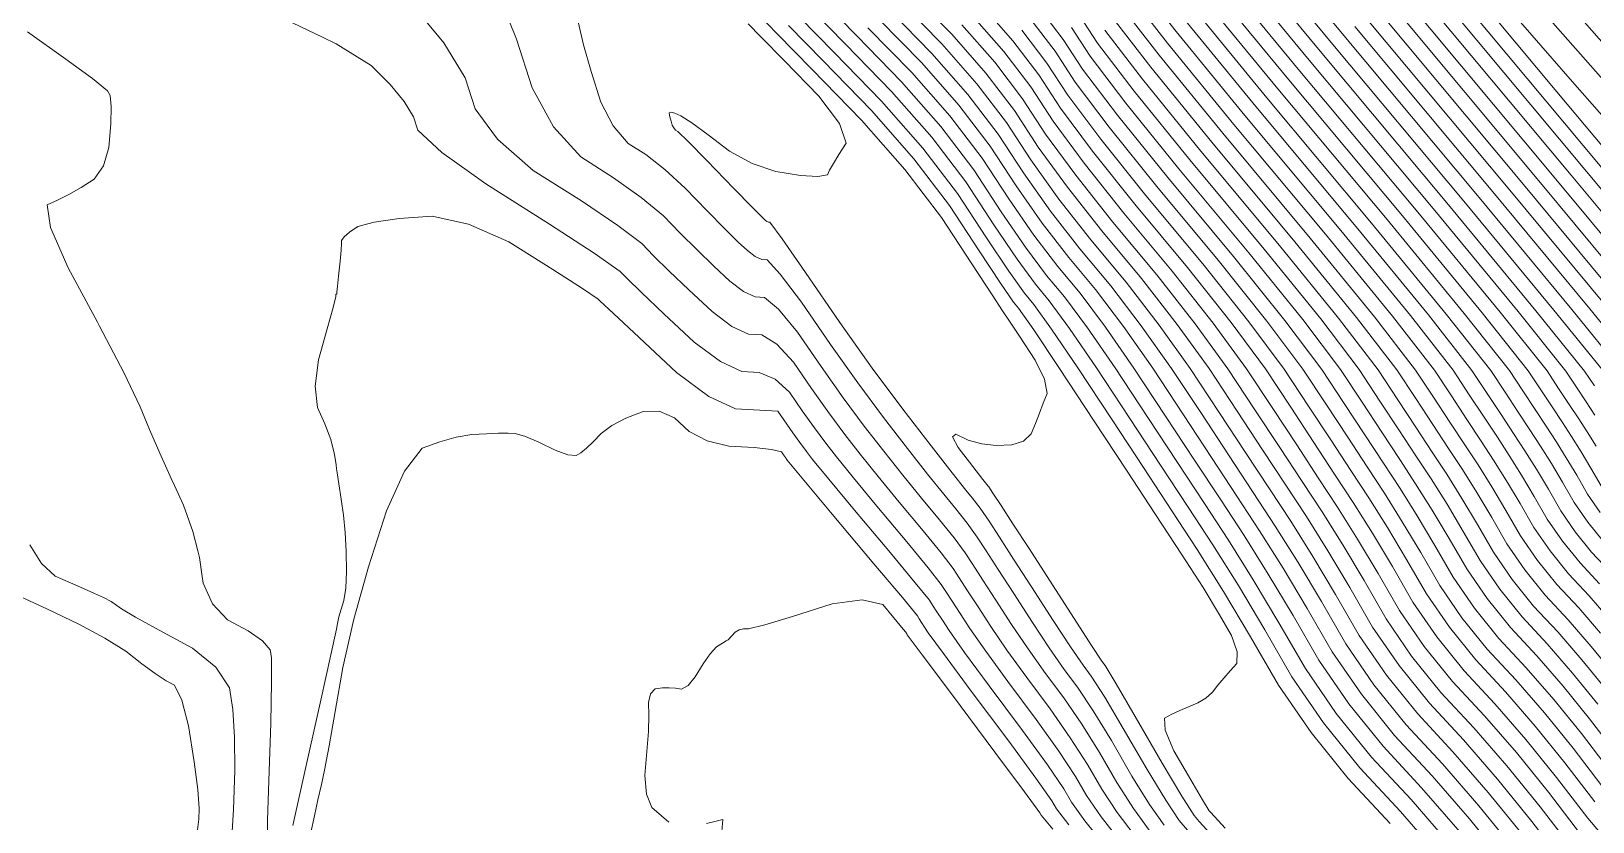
# Model space of a CAD drawing. Header units: inches. Extents: x 1337389 to 1347141, y 407035 to 414577.
# Drawn here: x 1338744.5 to 1339162.5, y 409295.1 to 409506.6 of the extents above; entities that cross this region are included whole.
import ezdxf

# ---------------------------------------------------------------- set-up
doc = ezdxf.new("R2010")
doc.units = ezdxf.units.IN
doc.header["$MEASUREMENT"] = 0
doc.layers.add('Topo', color=7, linetype='Continuous', lineweight=15, true_color=0x459900)

msp = doc.modelspace()

# ---------------------------------------------------------------- linework, layer by layer
at = {"layer": 'Topo'}
for points, elevation in [([(1339173.595, 409493.95), (1339130.8621, 409542.4888)], 875), ([(1339114.325, 409536.5581), (1339152.874, 409490.3771), (1339181.09, 409456.7309)], 890), ([(1339125.6, 409538.632), (1339170.5877, 409487.531)], 880), ([(1338742.5029, 409529.2082), (1338750.0942, 409532.6007), (1338755.948, 409534.538), (1338760.0651, 409535.0181), (1338762.444, 409534.0402), (1338765.354, 409532.4281), (1338768.793, 409530.1799), (1338772.7628, 409527.2981), (1338781.3709, 409522.9361), (1338794.6178, 409517.0929), (1338812.503, 409509.7689), (1338822.4241, 409504.988)], 1115), ([(1339071.064, 409535.4331), (1339095.88, 409505.47), (1339132.059, 409462.129), (1339156.883, 409432.1659), (1339170.3529, 409415.581)], 935), ([(1339162.9051, 409411.7), (1339160.3011, 409415.649), (1339147.2788, 409431.8008), (1339123.8411, 409460.1559), (1339089.9851, 409500.714), (1339066.5879, 409529.02)], 945), ([(1339068.826, 409532.226), (1339092.9329, 409503.092), (1339127.9501, 409461.1421), (1339152.081, 409431.983), (1339165.3269, 409415.615)], 940), ([(1338868.71, 409478.4579), (1338863.263, 409485.8278), (1338860.596, 409494.093), (1338854.8979, 409503.4911), (1338846.1692, 409514.0219), (1338836.151, 409523.957)], 1110), ([(1339064.3501, 409525.8131), (1339087.037, 409498.336), (1339119.7308, 409459.1691), (1339142.477, 409431.618), (1339155.274, 409415.683), (1339158.1232, 409411.3632), (1339160.723, 409407.415), (1339163.075, 409403.8389)], 950), ([(1339164.9329, 409470.022), (1339119.462, 409524.4948)], 895), ([(1339164.3211, 409358.7079), (1339159.0711, 409364.3469), (1339154.4021, 409370.1341), (1339150.316, 409376.0678), (1339146.8119, 409382.1498), (1339143.414, 409387.823), (1339140.1229, 409393.0871), (1339136.937, 409397.941), (1339133.3737, 409403.359), (1339129.4338, 409409.3409), (1339125.1168, 409415.8862), (1339113.665, 409430.5229), (1339095.0761, 409453.2501), (1339069.3509, 409484.0672), (1339050.9219, 409506.5731), (1339039.788, 409520.7661)], 980), ([(1339062.112, 409522.6062), (1339084.089, 409495.9581), (1339115.622, 409458.1829), (1339137.675, 409431.4352), (1339150.248, 409415.7169), (1339153.3419, 409411.0261), (1339156.1649, 409406.7389), (1339158.718, 409402.856), (1339161.002, 409399.377), (1339163.361, 409395.605)], 955), ([(1339185.6961, 409433.2611), (1339156.7139, 409468.049), (1339113.5657, 409519.739)], 905), ([(1339116.514, 409522.1169), (1339160.8241, 409469.035), (1339190.4981, 409433.4439)], 900), ([(1339132.2178, 409521.6299), (1339157.0911, 409493.0271), (1339185.958, 409460.2382)], 885), ([(1338980.4811, 409516.4611), (1338990.9021, 409505.7889), (1338999.9689, 409495.425), (1339007.6841, 409485.3709), (1339014.045, 409475.6249), (1339021.8282, 409464.886), (1339031.031, 409453.152), (1339041.656, 409440.4239), (1339051.2378, 409428.1491), (1339059.777, 409416.328), (1339067.2741, 409404.9611), (1339074.1162, 409394.5723), (1339080.3039, 409385.162), (1339085.8371, 409376.7309), (1339091.554, 409367.5889), (1339097.4549, 409357.7369), (1339103.541, 409347.1749), (1339110.6373, 409336.868), (1339118.7441, 409326.8181), (1339127.8631, 409317.0251), (1339137.0151, 409306.4771), (1339146.2001, 409295.177), (1339155.419, 409283.123)], 1045), ([(1339037.8069, 409517.2931), (1339048.6841, 409503.3659), (1339066.4031, 409481.6889), (1339090.9671, 409452.2629), (1339108.8629, 409430.3399), (1339120.091, 409415.9198), (1339124.6521, 409409.0041), (1339128.8151, 409402.6839), (1339132.5801, 409396.958), (1339135.947, 409391.828), (1339139.425, 409386.2659), (1339143.016, 409380.272), (1339146.718, 409373.845), (1339151.0359, 409367.5751), (1339155.969, 409361.46), (1339161.516, 409355.501), (1339167.0851, 409349.084)], 985), ([(1339057.6361, 409516.1931), (1339078.194, 409491.2021), (1339107.4041, 409456.2089), (1339128.071, 409431.0699), (1339140.196, 409415.7849), (1339143.7791, 409410.3519), (1339147.0491, 409405.387), (1339150.0061, 409400.8899), (1339152.65, 409396.861), (1339155.3818, 409392.4921), (1339158.202, 409387.784), (1339161.1111, 409382.7359), (1339164.5023, 409377.81)], 965), ([(1339164.709, 409384.9579), (1339161.9989, 409389.6621), (1339159.3711, 409394.0482), (1339156.8259, 409398.119), (1339154.362, 409401.873), (1339151.6071, 409406.0629), (1339148.5599, 409410.6891), (1339145.2219, 409415.7509), (1339132.8731, 409431.2531), (1339111.5131, 409457.1961), (1339081.1421, 409493.5801), (1339059.8741, 409519.399)], 960), ([(1339110.6189, 409517.3609), (1339152.605, 409467.0623), (1339180.894, 409433.0791)], 910), ([(1338870.4377, 409514.243), (1338874.3859, 409504.455), (1338878.5659, 409491.5001), (1338884.2911, 409481.0041), (1338891.561, 409472.9679), (1338900.375, 409467.3911), (1338907.7581, 409462.124), (1338913.7091, 409457.1689), (1338918.228, 409452.5252), (1338922.6922, 409448.071), (1338927.1009, 409443.807), (1338931.456, 409439.7328), (1338935.1828, 409436.9731), (1338938.284, 409435.529), (1338940.7571, 409435.3989), (1338944.517, 409432.2482), (1338949.5629, 409426.0739), (1338955.895, 409416.8799), (1338961.86, 409408.5021), (1338967.4561, 409400.9411), (1338972.684, 409394.1969), (1338977.7859, 409387.7761), (1338982.764, 409381.6769), (1338987.615, 409375.8999), (1338991.522, 409371.0191), (1338994.4819, 409367.0339), (1338996.498, 409363.944), (1338999.2369, 409359.7141), (1339002.701, 409354.344), (1339006.889, 409347.8339), (1339011.315, 409341.3079), (1339015.979, 409334.7661), (1339020.8798, 409328.2087), (1339025.6981, 409321.1551), (1339030.4321, 409313.6049), (1339035.0809, 409305.557), (1339039.5121, 409298.6371), (1339043.7261, 409292.8431)], 1105), ([(1338953.1021, 409512.6659), (1338962.4572, 409503.102), (1338974.785, 409490.4761), (1338985.512, 409478.216), (1338994.6381, 409466.321), (1339002.164, 409454.7909), (1339008.3999, 409445.6451), (1339013.345, 409438.883), (1339017.001, 409434.504), (1339022.4258, 409427.0541), (1339029.6211, 409416.532), (1339038.585, 409402.9389), (1339046.7669, 409390.517), (1339054.166, 409379.264), (1339060.782, 409369.182), (1339067.619, 409358.251), (1339074.675, 409346.4699), (1339081.9521, 409333.8389), (1339090.4379, 409321.5151), (1339100.1322, 409309.4969), (1339111.0359, 409297.786), (1339121.9799, 409285.1741)], 1075), ([(1339124.4848, 409288.7251), (1339113.84, 409300.993), (1339103.234, 409312.384), (1339093.8041, 409324.074), (1339085.5501, 409336.0619), (1339078.472, 409348.348), (1339071.6081, 409359.8071), (1339064.9579, 409370.4408), (1339058.5219, 409380.247), (1339051.325, 409391.1929), (1339043.366, 409403.2761), (1339034.6471, 409416.498), (1339027.2279, 409427.2359), (1339021.11, 409435.4901), (1339016.2931, 409441.2611), (1339010.6381, 409448.8519), (1339004.144, 409458.2643), (1338996.813, 409469.4962), (1338987.921, 409481.0839), (1338977.471, 409493.0279), (1338965.4611, 409505.329), (1338956.071, 409514.9241)], 1070), ([(1339141.7879, 409287.338), (1339132.0031, 409299.3759), (1339122.254, 409310.612), (1339112.5399, 409321.0451), (1339103.904, 409331.751), (1339096.3452, 409342.73), (1339089.8619, 409353.981), (1339083.5761, 409364.477), (1339077.485, 409374.2149), (1339071.5911, 409383.196), (1339065, 409393.2199), (1339057.7109, 409404.2871), (1339049.7249, 409416.3961), (1339041.6341, 409427.784), (1339033.438, 409438.4499), (1339025.136, 409448.395), (1339017.3519, 409458.4719), (1339010.0849, 409468.6809), (1339003.335, 409479.021), (1338995.1502, 409489.6888), (1338985.5292, 409500.6851), (1338974.4731, 409512.008)], 1055), ([(1339143.9939, 409291.2579), (1339134.509, 409302.9269), (1339125.0582, 409313.8179), (1339115.642, 409323.9319), (1339107.271, 409334.3091), (1339099.9429, 409344.952), (1339093.659, 409355.8591), (1339087.5651, 409366.0329), (1339081.6608, 409375.4729), (1339075.948, 409384.179), (1339069.558, 409393.8959), (1339062.493, 409404.6239), (1339054.751, 409416.3621), (1339046.4361, 409427.9659), (1339037.547, 409439.4371), (1339028.0839, 409450.7741), (1339019.59, 409461.679), (1339012.065, 409472.1528), (1339005.5099, 409482.1961), (1338997.5601, 409492.5571), (1338988.2159, 409503.2369), (1338977.4768, 409514.235)], 1050), ([(1339169.342, 409286.2909), (1339161.1349, 409296.0612), (1339152.818, 409306.9352), (1339144.5319, 409317.1291), (1339136.276, 409326.6441), (1339128.0499, 409335.479), (1339120.7371, 409344.5451), (1339114.3349, 409353.842), (1339108.8461, 409363.3711), (1339103.522, 409372.2591), (1339098.3639, 409380.5048), (1339093.373, 409388.1108), (1339087.7908, 409396.6001), (1339081.619, 409405.9721), (1339074.856, 409416.2262), (1339065.644, 409428.6968), (1339053.984, 409443.3831), (1339039.8741, 409460.2861), (1339028.542, 409474.506), (1339019.986, 409486.0418), (1339014.207, 409494.8959), (1339007.1979, 409504.0299), (1338998.9599, 409513.445)], 1030), ([(1339166.8511, 409308.999), (1339159.4372, 409318.6929), (1339152.0499, 409327.7807), (1339144.69, 409336.2629), (1339137.3571, 409344.1391), (1339130.836, 409352.222), (1339125.1288, 409360.51), (1339120.2361, 409369.0051), (1339115.49, 409376.928), (1339110.8919, 409384.2801), (1339106.4421, 409391.0601), (1339101.466, 409398.628), (1339095.9629, 409406.983), (1339089.9341, 409416.1239), (1339080.0501, 409429.2449), (1339066.311, 409446.3428), (1339048.7171, 409467.42), (1339035.2561, 409484.126), (1339025.926, 409496.4591), (1339020.7291, 409504.4209), (1339014.4269, 409512.635)], 1015), ([(1339164.5792, 409345.534), (1339158.7121, 409352.295), (1339152.8672, 409358.5732), (1339147.669, 409365.0162), (1339143.1199, 409371.623), (1339139.219, 409378.3939), (1339135.4361, 409384.7099), (1339131.771, 409390.57), (1339128.2241, 409395.9749), (1339124.2571, 409402.0081), (1339119.871, 409408.6669), (1339115.0651, 409415.954), (1339104.0609, 409430.1571), (1339086.858, 409451.2761), (1339063.456, 409479.3109), (1339046.4462, 409500.159), (1339035.8268, 409513.821)], 990), ([(1339055.3979, 409512.9859), (1339075.2462, 409488.8242), (1339103.2938, 409455.2231), (1339123.2689, 409430.888), (1339135.1699, 409415.8191), (1339138.997, 409410.015), (1339142.4899, 409404.711), (1339145.6489, 409399.9071), (1339148.4738, 409395.6031), (1339151.393, 409390.9361), (1339154.4059, 409385.906), (1339157.513, 409380.5131), (1339161.1349, 409375.2509), (1339165.2749, 409370.1212)], 970), ([(1339104.723, 409512.6049), (1339144.3871, 409465.0891), (1339171.2891, 409432.714)], 920), ([(1339176.091, 409432.896), (1339148.496, 409466.076), (1339107.671, 409514.983)], 915), ([(1339047.74, 409294.143), (1339043.8321, 409299.74), (1339039.126, 409307.3021), (1339033.6221, 409316.8299), (1339028.7681, 409324.766), (1339024.5651, 409331.1099), (1339021.0119, 409335.8621), (1339016.9801, 409341.617), (1339012.468, 409348.3741), (1339007.477, 409356.1328), (1339003.348, 409362.5339), (1339000.083, 409367.5761), (1338997.681, 409371.2579), (1338994.988, 409375.014), (1338992.0021, 409378.8419), (1338988.726, 409382.743), (1338984.401, 409388.105), (1338979.0279, 409394.9268), (1338972.6071, 409403.2101), (1338965.7339, 409412.496), (1338958.4089, 409422.7851), (1338950.632, 409434.077), (1338944.981, 409441.6302), (1338941.4569, 409445.4431), (1338940.0589, 409445.5171), (1338938.306, 409446.333), (1338936.1989, 409447.893), (1338933.7378, 409450.196), (1338930.1379, 409453.7437), (1338925.4, 409458.538), (1338919.5241, 409464.5761), (1338914.0419, 409469.593), (1338908.9531, 409473.586), (1338904.2581, 409476.5571), (1338900.253, 409481.248), (1338896.9391, 409487.659), (1338894.3151, 409495.7901), (1338892.3012, 409502.93), (1338890.8969, 409509.079)], 1100), ([(1338936.3941, 409508.575), (1338939.7729, 409505.119), (1338946.0841, 409498.657), (1338955.3271, 409489.1909), (1338960.842, 409481.8691), (1338962.6299, 409476.6922), (1338960.6889, 409473.6602), (1338959.2059, 409471.2321), (1338958.1809, 409469.406), (1338957.6132, 409468.184), (1338955.0229, 409467.72), (1338950.4101, 409468.0149), (1338943.774, 409469.068), (1338937.4369, 409471.2331), (1338931.4, 409474.5091), (1338925.661, 409478.8969), (1338921.3021, 409482.057), (1338918.322, 409483.9901), (1338916.722, 409484.695), (1338915.6869, 409484.9539), (1338915.2189, 409484.768), (1338915.316, 409484.1349), (1338915.4881, 409483.381), (1338915.735, 409482.505), (1338916.0572, 409481.5079), (1338916.4639, 409480.7221), (1338916.955, 409480.1459), (1338917.531, 409479.782), (1338920.3257, 409477.0609), (1338925.3399, 409471.9839), (1338932.5729, 409464.55), (1338937.5849, 409459.4168), (1338940.3751, 409456.5849), (1338940.9428, 409456.0531), (1338941.429, 409455.6931), (1338941.8341, 409455.505), (1338942.1571, 409455.488), (1338945.4458, 409451.0129), (1338951.7011, 409442.08), (1338960.9228, 409428.6899), (1338969.6091, 409416.4891), (1338977.7589, 409405.479), (1338985.372, 409395.658), (1338991.0149, 409388.435), (1338994.687, 409383.8101), (1338996.3887, 409381.7841), (1338998.454, 409379.0082), (1339000.8799, 409375.482), (1339003.669, 409371.207), (1339007.4592, 409365.354), (1339012.252, 409357.9231), (1339018.047, 409348.9139), (1339022.6449, 409341.925), (1339026.045, 409336.958), (1339028.249, 409334.011), (1339031.8369, 409328.3762), (1339036.812, 409320.0551), (1339043.1721, 409309.0461), (1339048.152, 409300.8421), (1339051.7531, 409295.4429), (1339053.9751, 409292.849)], 1095), ([(1339061.2429, 409290.6808), (1339057.1001, 409295.186), (1339055.7673, 409296.7438), (1339052.472, 409301.9447), (1339047.217, 409310.791), (1339040.002, 409323.2798), (1339034.9069, 409331.987), (1339031.933, 409336.9109), (1339031.0789, 409338.0539), (1339028.31, 409342.2339), (1339023.626, 409349.454), (1339017.0281, 409359.7121), (1339011.571, 409368.1732), (1339007.2541, 409374.8381), (1339004.0789, 409379.7069), (1339001.919, 409383.0018), (1339000.7759, 409384.7261), (1339000.6489, 409384.877), (1338999.2461, 409386.6801), (1338996.565, 409390.133), (1338992.6069, 409395.2389), (1338991.079, 409398.1179), (1338991.9801, 409398.771), (1338995.3102, 409397.1989), (1338998.9112, 409396.1969), (1339002.7829, 409395.767), (1339006.9261, 409395.9071), (1339010.0549, 409396.937), (1339012.1689, 409398.8568), (1339013.27, 409401.6679), (1339014.344, 409404.4061), (1339015.391, 409407.071), (1339016.4099, 409409.6641), (1339015.691, 409413.512), (1339013.234, 409418.6168), (1339009.0388, 409424.978), (1339006.185, 409429.287), (1339004.673, 409431.544), (1339004.502, 409431.749), (1339001.6861, 409436.0249), (1338996.224, 409444.374), (1338988.116, 409456.796), (1338978.283, 409469.6111), (1338966.7258, 409482.8199), (1338953.4441, 409496.4219), (1338944.1941, 409505.8901), (1338938.975, 409511.2231)], 1090), ([(1338947.1629, 409508.149), (1338956.448, 409498.6489), (1338969.4121, 409485.3719), (1338980.6929, 409472.479), (1338990.29, 409459.9712), (1338998.204, 409447.8469), (1339003.924, 409439.232), (1339007.4499, 409434.1269), (1339008.782, 409432.531), (1339012.822, 409426.688), (1339019.568, 409416.6002), (1339029.022, 409402.2648), (1339037.6499, 409389.165), (1339045.4531, 409377.2979), (1339052.4309, 409366.666), (1339058.1482, 409357.728), (1339062.6051, 409350.485), (1339065.8021, 409344.936), (1339067.33, 409340.577), (1339067.19, 409337.407), (1339065.382, 409335.4272), (1339063.7021, 409333.492), (1339062.1482, 409331.6039), (1339060.7209, 409329.762), (1339058.9378, 409328.1901), (1339056.799, 409326.888), (1339054.305, 409325.8551), (1339051.9829, 409324.8359), (1339049.835, 409323.8291), (1339047.8601, 409322.837), (1339048.0379, 409319.5878), (1339050.3681, 409314.0839), (1339054.851, 409306.325), (1339057.9881, 409300.978), (1339059.7803, 409298.0439), (1339060.226, 409297.5231), (1339064.1109, 409293.353)], 1085), ([(1339108.2319, 409294.5801), (1339097.0298, 409306.611), (1339087.0708, 409318.956), (1339078.354, 409331.6171), (1339070.8791, 409344.5919), (1339063.6291, 409356.6941), (1339056.606, 409367.924), (1339049.8088, 409378.281), (1339042.2081, 409389.8409), (1339033.803, 409402.602), (1339024.594, 409416.566), (1339017.6241, 409426.8711), (1339012.8919, 409433.5171), (1339010.398, 409436.5048), (1339006.1619, 409442.439), (1339000.1841, 409451.319), (1338992.4639, 409463.146), (1338983.1019, 409475.347), (1338972.0981, 409487.924), (1338959.4519, 409500.8751), (1338950.133, 409510.407)], 1080), ([(1338968.4649, 409507.5552), (1338980.1569, 409495.5799), (1338990.3309, 409483.9519), (1338998.987, 409472.671), (1339006.1241, 409461.7359), (1339012.876, 409452.059), (1339019.2411, 409443.639), (1339025.219, 409436.4769), (1339032.0299, 409427.4189), (1339039.6731, 409416.464), (1339048.148, 409403.6132), (1339055.883, 409391.8679), (1339062.8781, 409381.2301), (1339069.1341, 409371.6989), (1339075.5971, 409361.3639), (1339082.2689, 409350.2259), (1339089.1479, 409338.2841), (1339097.171, 409326.633), (1339106.3361, 409315.2709), (1339116.645, 409304.1989), (1339126.9909, 409292.275)], 1065), ([(1339139.5819, 409283.4189), (1339129.4971, 409295.826), (1339119.4491, 409307.4051), (1339109.4379, 409318.1582), (1339100.5371, 409329.1919), (1339092.746, 409340.507), (1339086.0649, 409352.1039), (1339079.586, 409362.92), (1339073.31, 409372.9569), (1339067.2351, 409382.2129), (1339060.4412, 409392.544), (1339052.929, 409403.9502), (1339044.6989, 409416.4301), (1339036.8318, 409427.601), (1339029.3279, 409437.4641), (1339022.188, 409446.0171), (1339015.1141, 409455.266), (1339008.105, 409465.2082), (1339001.161, 409475.8459), (1338992.7409, 409486.8209), (1338982.843, 409498.132), (1338971.4691, 409509.782)], 1060), ([(1339157.3241, 409287.4351), (1339148.4061, 409299.0961), (1339139.52, 409310.0281), (1339130.6671, 409320.231), (1339121.846, 409329.705), (1339114.004, 409339.4272), (1339107.1391, 409349.3969), (1339101.2521, 409359.615), (1339095.5431, 409369.146), (1339090.013, 409377.9888), (1339084.6601, 409386.1451), (1339078.675, 409395.248), (1339072.0561, 409405.298), (1339064.8042, 409416.2939), (1339056.0399, 409428.332), (1339045.7649, 409441.4101), (1339033.9788, 409455.5301), (1339024.0661, 409468.0919), (1339016.0251, 409479.0978), (1339009.858, 409488.5462), (1339002.379, 409498.294), (1338993.588, 409508.341)], 1040), ([(1338996.2739, 409510.8933), (1339004.789, 409501.1621), (1339012.032, 409491.7211), (1339018.006, 409482.5701), (1339026.3039, 409471.2991), (1339036.9269, 409457.908), (1339049.875, 409442.3969), (1339060.842, 409428.514), (1339069.83, 409416.2598), (1339076.8369, 409405.635), (1339083.233, 409395.9241), (1339089.0171, 409387.1281), (1339094.1891, 409379.2468), (1339099.5331, 409370.7022), (1339105.0493, 409361.4931), (1339110.7368, 409351.6199), (1339117.3699, 409341.9861), (1339124.948, 409332.5918), (1339133.472, 409323.437), (1339142.026, 409313.5791), (1339150.612, 409303.0149), (1339159.2289, 409291.7479)], 1035), ([(1339012.017, 409509.767), (1339018.5549, 409501.2459), (1339023.946, 409492.987), (1339033.0179, 409480.9192), (1339045.77, 409465.0419), (1339062.2018, 409445.3569), (1339075.2478, 409429.0618), (1339084.9081, 409416.158), (1339091.1822, 409406.646), (1339096.9081, 409397.9521), (1339102.0859, 409390.077), (1339106.7159, 409383.0221), (1339111.5001, 409375.371), (1339116.439, 409367.1271), (1339121.5309, 409358.2868), (1339127.4701, 409349.6629), (1339134.2549, 409341.2519), (1339141.885, 409333.057), (1339149.544, 409324.2298), (1339157.2308, 409314.773), (1339164.945, 409304.686)], 1020), ([(1339022.904, 409507.5961), (1339027.9071, 409499.932), (1339037.494, 409487.3328), (1339051.6649, 409469.7989), (1339070.421, 409447.3301), (1339084.852, 409429.427), (1339094.9609, 409416.0899), (1339100.745, 409407.3191), (1339106.024, 409399.304), (1339110.7981, 409392.0431), (1339115.068, 409385.538), (1339119.4791, 409378.4841), (1339124.032, 409370.8832), (1339128.7281, 409362.733), (1339134.2029, 409354.7799), (1339140.4591, 409347.0259), (1339147.4939, 409339.4691), (1339154.556, 409331.3311), (1339161.643, 409322.612), (1339168.7559, 409313.3109)], 1010), ([(1339163.849, 409326.5311), (1339157.0609, 409334.8821), (1339150.299, 409342.676), (1339143.561, 409349.913), (1339137.5701, 409357.3391), (1339132.326, 409364.9549), (1339127.8292, 409372.7601), (1339123.4681, 409380.0409), (1339119.243, 409386.796), (1339115.155, 409393.026), (1339110.5821, 409399.9801), (1339105.5261, 409407.6559), (1339099.987, 409416.0562), (1339089.655, 409429.61), (1339074.53, 409448.3159), (1339054.6132, 409472.177), (1339039.7321, 409490.5391), (1339029.887, 409503.4041), (1339025.078, 409510.771)], 1005), ([(1339033.8471, 409510.3491), (1339044.208, 409496.9528), (1339060.5079, 409476.9329), (1339082.748, 409450.2899), (1339099.259, 409429.9751), (1339110.039, 409415.988), (1339115.0889, 409408.33), (1339119.6989, 409401.332), (1339123.8669, 409394.9919), (1339127.5951, 409389.312), (1339131.4471, 409383.154), (1339135.4221, 409376.5158), (1339139.522, 409369.4001), (1339144.3029, 409362.4569), (1339149.7648, 409355.686), (1339155.9081, 409349.0881), (1339162.0732, 409341.9829), (1339168.2609, 409334.3702)], 995), ([(1339167.1251, 409361.9138), (1339162.1729, 409367.2341), (1339157.769, 409372.693), (1339153.914, 409378.291), (1339150.609, 409384.0279), (1339147.4041, 409389.379), (1339144.2979, 409394.3451), (1339141.293, 409398.924), (1339137.9321, 409404.0351), (1339134.2159, 409409.6781), (1339130.1441, 409415.8531), (1339118.467, 409430.705), (1339099.185, 409454.2359), (1339072.2991, 409486.4451), (1339053.16, 409509.779)], 975), ([(1339098.8281, 409507.8489), (1339136.168, 409463.1161), (1339161.6849, 409432.3479), (1339175.3789, 409415.547)], 930), ([(1339166.487, 409432.531), (1339140.2781, 409464.102), (1339101.7759, 409510.227)], 925), ([(1338762.175, 409428.769), (1338754.322, 409443.2881), (1338749.6302, 409454.107), (1338748.6898, 409460.1312), (1338751.5012, 409461.3609), (1338754.536, 409462.911), (1338757.7962, 409464.783), (1338761.281, 409466.9749), (1338763.775, 409470.5501), (1338765.28, 409475.508), (1338765.7951, 409481.8489), (1338765.8938, 409486.491), (1338765.5769, 409489.435), (1338764.8441, 409490.6801), (1338760.9101, 409493.924), (1338753.7741, 409499.1659), (1338743.4371, 409506.407)], 1115), ([(1338822.4241, 409504.988), (1338826.122, 409503.2049), (1338835.476, 409497.4002), (1338840.5641, 409492.354), (1338844.341, 409487.798), (1338846.8061, 409483.732), (1338847.96, 409480.156), (1338854.4141, 409474.1751), (1338861.798, 409468.906)], 1115), ([(1339163.04, 409300.3731), (1339155.024, 409310.8539), (1339147.038, 409320.68), (1339139.0811, 409329.85), (1339131.1519, 409338.366), (1339124.1029, 409347.104), (1339117.933, 409356.0651), (1339112.6422, 409365.249), (1339107.5111, 409373.8151), (1339102.54, 409381.7639), (1339097.729, 409389.0938), (1339092.349, 409397.276), (1339086.4002, 409406.3089), (1339079.8819, 409416.192), (1339070.4461, 409428.879), (1339058.093, 409444.3699), (1339042.8219, 409462.664), (1339030.78, 409477.7119), (1339021.9661, 409489.5152), (1339016.381, 409498.0711), (1339009.608, 409506.8989)], 1025), ([(1339166.055, 409330.4511), (1339159.5669, 409338.4321), (1339153.1028, 409345.8819), (1339146.663, 409352.8), (1339140.936, 409359.8979), (1339135.9241, 409367.1779), (1339131.626, 409374.6381), (1339127.457, 409381.597), (1339123.4189, 409388.054), (1339119.511, 409394.0089), (1339115.1409, 409400.656), (1339110.3082, 409407.9928), (1339105.013, 409416.0221), (1339094.4571, 409429.792), (1339078.6388, 409449.3031), (1339057.5601, 409474.5549), (1339041.9699, 409493.7459), (1339031.8669, 409506.876)], 1000), ([(1339039.7131, 409291.542), (1339035.1922, 409297.534), (1339031.0347, 409303.8128), (1339027.2409, 409310.379), (1339022.6281, 409317.5451), (1339017.196, 409325.308), (1339010.9451, 409333.67), (1339005.65, 409340.9989), (1339001.3099, 409347.2939), (1338997.9249, 409352.5551), (1338995.126, 409356.8951), (1338992.9118, 409360.3129), (1338991.2842, 409362.8098), (1338988.0561, 409367.025), (1338983.2279, 409372.9581), (1338976.8021, 409380.6102), (1338971.1721, 409387.446), (1338966.3403, 409393.4669), (1338962.3041, 409398.6717), (1338957.985, 409404.508), (1338953.381, 409410.9739), (1338948.494, 409418.0722), (1338944.052, 409422.865), (1338940.0571, 409425.355), (1338936.508, 409425.541), (1338932.0598, 409427.6129), (1338926.7122, 409431.572), (1338920.4639, 409437.418), (1338915.245, 409442.3981), (1338911.055, 409446.5118), (1338907.893, 409449.7622), (1338901.4741, 409454.656), (1338891.798, 409461.1951), (1338878.864, 409469.3791), (1338869.352, 409477.59), (1338868.71, 409478.4579)], 1110), ([(1338861.798, 409468.906), (1338866.1671, 409465.789), (1338883.2202, 409454.9988), (1338895.19, 409447.1881), (1338902.078, 409442.354), (1338903.8821, 409440.4999), (1338907.799, 409436.7239), (1338913.8282, 409431.028), (1338921.9679, 409423.4121), (1338928.937, 409418.2532), (1338934.733, 409415.5531), (1338939.3569, 409415.3102), (1338943.5881, 409413.482), (1338947.424, 409410.0689), (1338950.867, 409405.0691), (1338954.11, 409400.5141), (1338957.1531, 409396.403), (1338959.9949, 409392.736), (1338964.5582, 409387.1161), (1338970.8401, 409379.5431), (1338978.8411, 409370.017), (1338984.5899, 409363.0311), (1338988.085, 409358.5859), (1338989.3268, 409356.6821), (1338991.0149, 409354.075), (1338993.1501, 409350.7662), (1338995.7301, 409346.7541), (1338999.9839, 409340.69), (1339005.912, 409332.574), (1339013.5119, 409322.4069), (1339019.5589, 409313.9341), (1339024.051, 409307.154), (1339026.9901, 409302.068), (1339030.872, 409296.4309), (1339035.699, 409290.242)], 1115), ([(1338826.067, 409390.601), (1338825.6719, 409393.3609), (1338824.6291, 409397.386), (1338823.095, 409401.5771), (1338821.071, 409405.9341), (1338820.4989, 409411.6219), (1338821.3817, 409418.6399), (1338823.7179, 409426.988), (1338825.269, 409432.6531), (1338826.034, 409435.635), (1338826.014, 409435.9329), (1338826.016, 409436.1329), (1338826.0401, 409436.235), (1338826.0859, 409436.2371), (1338826.1389, 409436.2381), (1338826.1982, 409436.2371), (1338826.2631, 409436.233), (1338826.302, 409436.3301), (1338826.3151, 409436.5261), (1338826.302, 409436.822), (1338826.436, 409438.3492), (1338826.719, 409441.107), (1338827.1503, 409445.096), (1338827.421, 409448.0079), (1338827.5331, 409449.8441), (1338827.487, 409450.604), (1338828.1941, 409451.6088), (1338829.6541, 409452.8591), (1338831.869, 409454.354), (1338836.2901, 409455.5558), (1338842.9179, 409456.4639), (1338851.753, 409457.0802), (1338861.5571, 409455.0139), (1338872.33, 409450.266), (1338884.0719, 409442.837), (1338892.05, 409437.7299), (1338896.2617, 409434.9471), (1338896.7099, 409434.487), (1338900.353, 409431.0511), (1338907.191, 409424.639), (1338917.225, 409415.2511), (1338925.814, 409408.8929), (1338932.958, 409405.565), (1338944.357, 409404.9669), (1338948.353, 409399.164), (1338950.2349, 409396.52), (1338952.0011, 409394.134), (1338953.651, 409392.006), (1338957.9431, 409386.7871), (1338964.8783, 409378.4761), (1338974.4541, 409367.075), (1338981.1241, 409359.037), (1338984.886, 409354.362), (1338985.7411, 409353.051), (1338986.9041, 409351.2561), (1338988.3741, 409348.976), (1338990.1509, 409346.2128), (1338994.3189, 409340.381), (1339000.8781, 409331.479), (1339009.8282, 409319.5072), (1339016.489, 409310.323), (1339020.861, 409303.9289), (1339022.944, 409300.3239), (1339026.5521, 409295.328), (1339031.686, 409288.9421)], 1120), ([(1338782.775, 409385.0299), (1338781.8881, 409386.9389), (1338778.8581, 409393.6991), (1338776.116, 409400.075), (1338773.664, 409406.069), (1338769.214, 409415.2679), (1338762.7669, 409427.675), (1338762.175, 409428.769)], 1115), ([(1338819.271, 409292.1842), (1338820.2709, 409296.6864), (1338821.224, 409300.9669), (1338822.13, 409305.0261), (1338822.987, 409308.8641), (1338824.2329, 409315.371), (1338825.8661, 409324.5489), (1338827.8868, 409336.3962), (1338830.8511, 409349.3021), (1338834.7578, 409363.2661), (1338839.6091, 409378.2889), (1338844.4019, 409388.8759), (1338849.1379, 409395.0259), (1338853.8171, 409396.7398), (1338858.241, 409397.959), (1338862.409, 409398.6808), (1338866.321, 409398.908), (1338869.561, 409399.0269), (1338872.127, 409399.038), (1338874.021, 409398.9399), (1338876.7539, 409398.1479), (1338880.328, 409396.6601), (1338884.7409, 409394.4772), (1338888.0889, 409393.271), (1338890.3739, 409393.0428), (1338891.5941, 409393.793), (1338893.106, 409395.03), (1338894.9111, 409396.755), (1338897.0069, 409398.9688), (1338899.9319, 409401.063), (1338903.6841, 409403.038), (1338908.2649, 409404.8929), (1338912.6039, 409404.9291), (1338916.6997, 409403.144), (1338920.5541, 409399.538), (1338925.3819, 409397.0161), (1338931.1828, 409395.5768), (1338937.9569, 409395.2221), (1338942.6581, 409394.717), (1338945.286, 409394.0629), (1338945.8389, 409393.259), (1338946.3612, 409392.5261), (1338946.8501, 409391.8649), (1338947.3071, 409391.2761), (1338951.3289, 409386.4568), (1338958.9161, 409377.41), (1338970.0671, 409364.1329), (1338977.6578, 409355.0421), (1338981.687, 409350.1379), (1338982.156, 409349.419), (1338982.7929, 409348.436), (1338983.5981, 409347.1869), (1338984.5719, 409345.673), (1338988.6542, 409340.072), (1338995.8449, 409330.3829), (1339006.144, 409316.606), (1339013.419, 409306.7127), (1339017.671, 409300.7042), (1339018.8979, 409298.5789), (1339022.2319, 409294.2249)], 1125), ([(1338826.3849, 409388.399), (1338826.2239, 409389.5021), (1338826.067, 409390.601)], 1120), ([(1338814.5109, 409294.036), (1338818.0979, 409310.109), (1338822.004, 409327.584), (1338824.694, 409339.738), (1338826.1681, 409346.5722), (1338826.4259, 409348.0851), (1338826.8491, 409349.8702), (1338827.436, 409351.9281), (1338828.189, 409354.2579), (1338828.6651, 409357.6159), (1338828.8641, 409362.001), (1338828.7869, 409367.4121), (1338828.5209, 409372.444), (1338828.065, 409377.097), (1338827.421, 409381.3699), (1338826.807, 409385.5049), (1338826.3849, 409388.399)], 1120), ([(1338789.0639, 409367.55), (1338787.7472, 409372.7493), (1338785.2071, 409379.796), (1338782.775, 409385.0299)], 1115), ([(1338744.067, 409369.22), (1338747.243, 409364.204), (1338750.8781, 409360.8149), (1338754.9699, 409359.0511), (1338758.4931, 409357.501), (1338761.4469, 409356.1639), (1338763.8311, 409355.0421), (1338765.823, 409353.9769), (1338767.4219, 409352.9702), (1338768.6291, 409352.022), (1338772.4071, 409349.8051), (1338778.7562, 409346.322), (1338787.6761, 409341.5701), (1338793.9259, 409336.4449), (1338797.506, 409330.9461), (1338798.4149, 409325.073), (1338798.902, 409317.6909), (1338798.9671, 409308.801), (1338798.6089, 409298.4011), (1338798.0501, 409289.56)], 1110), ([(1338790.2359, 409360.706), (1338789.5083, 409365.7969), (1338789.0639, 409367.55)], 1115), ([(1338807.7069, 409289.9181), (1338807.7489, 409295.5232), (1338808.035, 409306.0429), (1338808.5659, 409321.4801), (1338808.811, 409332.4711), (1338808.7722, 409339.016), (1338808.447, 409341.1139), (1338806.3801, 409343.499), (1338802.571, 409346.1699), (1338797.0199, 409349.1259), (1338792.9931, 409353.3829), (1338790.4893, 409358.9399), (1338790.2359, 409360.706)], 1115), ([(1338741.6971, 409355.22), (1338748.8059, 409351.934), (1338757.193, 409347.9839), (1338764.1989, 409344.2388), (1338769.8253, 409340.6979), (1338774.071, 409337.3599), (1338777.6519, 409334.7359), (1338780.5682, 409332.8242), (1338782.8201, 409331.625), (1338784.818, 409327.6088), (1338786.5641, 409320.7781), (1338788.0579, 409311.13), (1338789.021, 409303.742), (1338789.4531, 409298.613), (1338789.3541, 409295.742), (1338788.735, 409290.783)], 1105), ([(1338915.108, 409294.997), (1338913.1943, 409296.6542), (1338910.6388, 409298.859), (1338909.1379, 409302.462), (1338908.6921, 409307.4629), (1338909.3011, 409313.8608), (1338909.6688, 409319.2509), (1338909.798, 409323.6309), (1338909.687, 409327.0019), (1338910.2569, 409329.3351), (1338911.5079, 409330.6279), (1338913.4411, 409330.8811), (1338915.263, 409330.956), (1338916.976, 409330.8518), (1338918.5789, 409330.568), (1338920.3349, 409331.5599), (1338922.243, 409333.826), (1338924.3039, 409337.3672), (1338926.2001, 409340.0479), (1338927.9299, 409341.8692), (1338929.4942, 409342.8301), (1338930.537, 409343.471), (1338931.058, 409343.793), (1338932.9511, 409345.7931), (1338934.0091, 409346.441), (1338935.1771, 409346.7389), (1338936.4549, 409346.6849), (1338940.8251, 409347.776), (1338948.287, 409350.0109), (1338958.8401, 409353.391), (1338966.876, 409354.452), (1338972.3968, 409353.194), (1338975.4021, 409349.6169), (1338977.4321, 409347.1901), (1338978.4891, 409345.9139), (1338978.57, 409345.7878), (1338978.682, 409345.6159), (1338978.822, 409345.3981), (1338978.9929, 409345.133), (1338982.9891, 409339.7631), (1338990.811, 409329.2869), (1339002.4599, 409313.7049), (1339010.3501, 409303.1019), (1339014.4809, 409297.479), (1339014.8528, 409296.8351), (1339017.9121, 409293.1221)], 1130), ([(1338929.0209, 409288.18), (1338929.606, 409295.646), (1338929.293, 409295.574), (1338927.8249, 409295.2221), (1338925.2009, 409294.591)], 1130)]:
    msp.add_lwpolyline(points, dxfattribs=dict(at, elevation=elevation))

doc.saveas('drawing.dxf')
